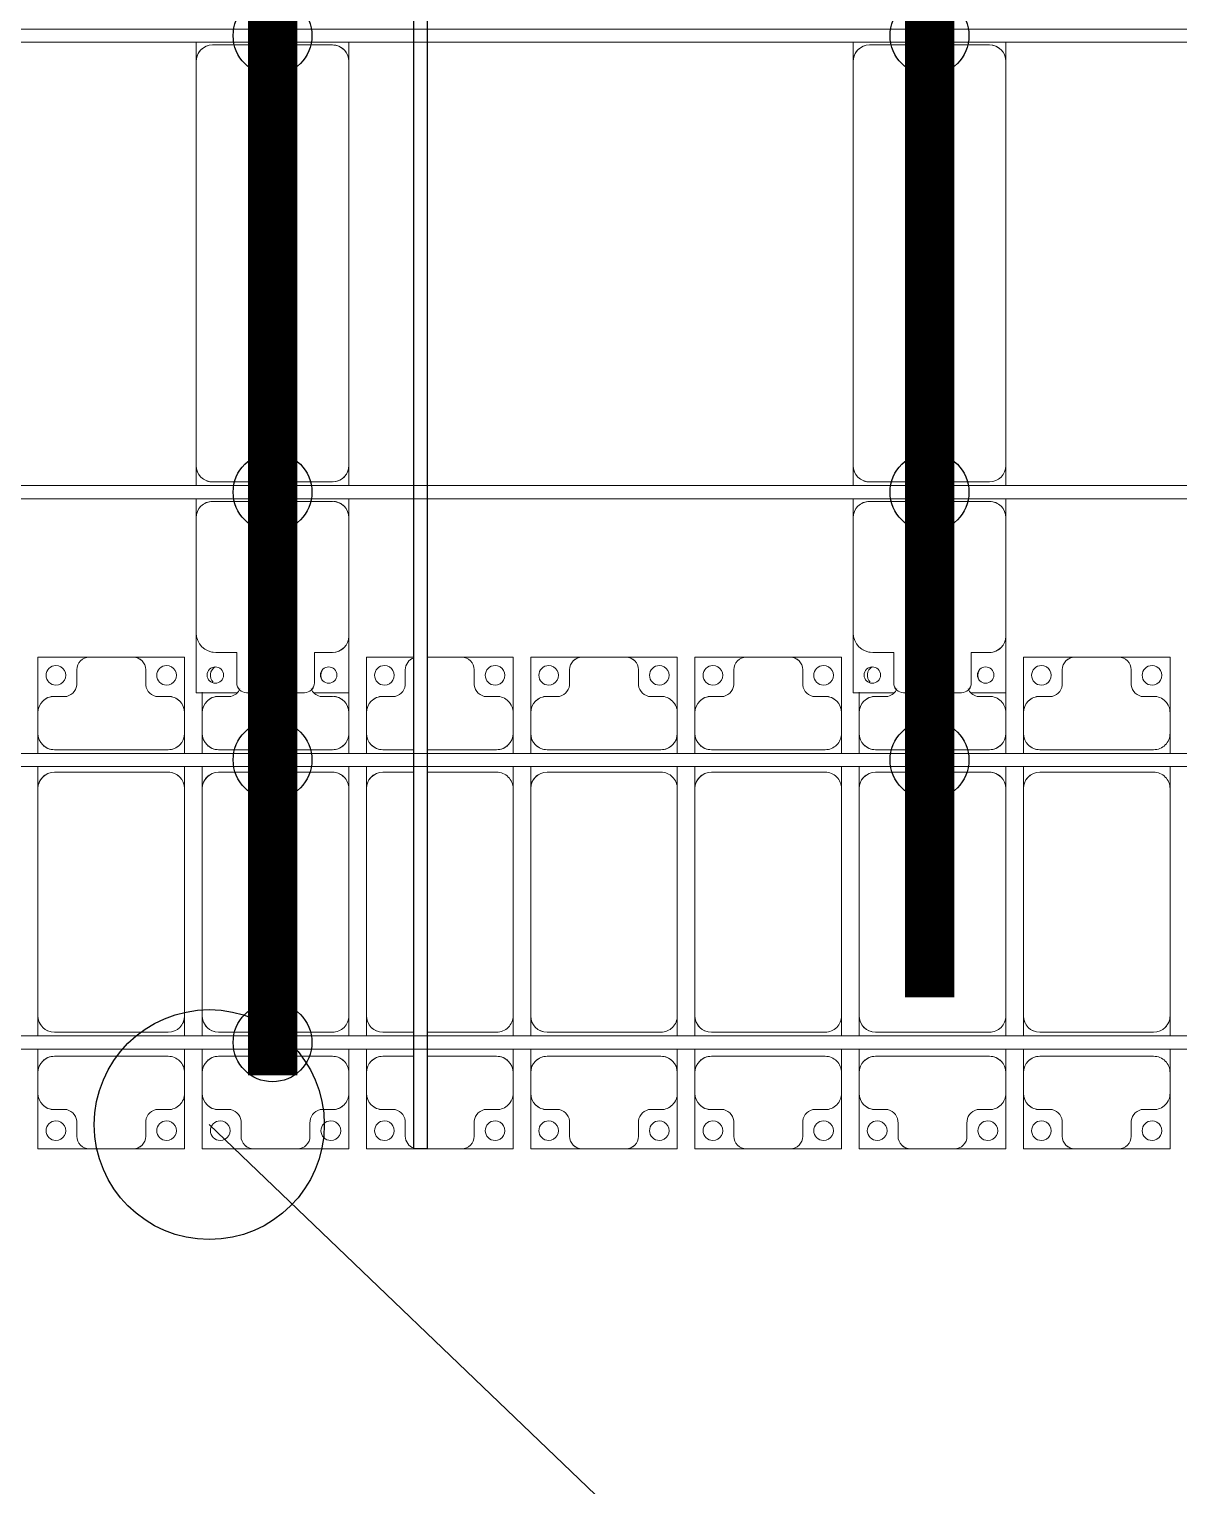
# Model space of a CAD drawing. Header units: millimetres. Extents: x -147246 to 112336, y -213734 to -86506.
# Drawn here: x 1144 to 4644, y -205546 to -201110 of the extents above; entities that cross this region are included whole.
import ezdxf

# ---------------------------------------------------------------- set-up
doc = ezdxf.new("R2010")
doc.units = ezdxf.units.MM
doc.layers.add('A-GENM', color=13, linetype='Continuous', lineweight=9)
doc.layers.add('S-BEAM', color=12, linetype='Continuous', lineweight=9)
for name, color, linetype in [('GC-BICH NEO', 6, 'Continuous'), ('GC-DAY NEO', 5, 'Continuous'), ('GC-HOP 40x60 GIA CUONG', 1, 'Continuous')]:
    doc.layers.add(name, color=color, linetype=linetype)

# ---------------------------------------------------------------- blocks, each defined once
blk = doc.blocks.new('Dai phao do pin - DẢI PHAO ĐỠ PIN-V50-BỐ TRÍ KHUNG KẾT CẤU BÈ PIN 05')
at = {"layer": 'A-GENM', "color": 7}
for p, q in [((-1312.2, 241.6), (-1129.7, 241.6)), ((-1312.2, 116.4), (-1312.2, 241.6)), ((-779.7, 241.6), (-1129.7, 241.6)), ((-779.7, 241.6), (-721.5, 241.6)), ((-681.5, 241.6), (-620.3, 241.6)), ((610.3, 241.6), (-620.3, 241.6)), ((610.3, 241.6), (668.5, 241.6)), ((-1189.7, 181.6), (-1189.7, 118.2)), ((-729.7, -173.4), (-729.7, 191.6)), ((-670.3, 191.6), (-670.3, -173.4)), ((660.3, -173.4), (660.3, 191.6)), ((-1189.7, 118.2), (-1282.2, 118.2)), ((-1312.2, 88.2), (-1312.2, -88.2)), ((-1312.2, -223.4), (-1312.2, -116.4)), ((-1282.2, -118.2), (-1189.7, -118.2)), ((-1189.7, -118.2), (-1189.7, -173.4)), ((-1139.7, -223.4), (-1312.2, -223.4)), ((-1139.7, -223.4), (-779.7, -223.4)), ((-721.5, -223.4), (-779.7, -223.4)), ((-620.3, -223.4), (-681.5, -223.4)), ((-620.3, -223.4), (610.3, -223.4)), ((668.5, -223.4), (610.3, -223.4))]:
    blk.add_line(p, q, dxfattribs=at)
for centre, radius, start, end in [((-1129.7, 181.6), 60, 90, 180), ((-779.7, 191.6), 50, 360, 90), ((-779.7, 191.6), 50, 360, 45), ((-620.3, 191.6), 50, 90, 180), ((-620.3, 191.6), 50, 105, 180), ((610.3, 191.6), 50, 360, 90), ((610.3, 191.6), 50, 15, 90), ((-1258.6, 183.2), 25, 0, 180), ((-1258.6, 183.2), 25, 180, 360), ((-1129.7, 181.6), 60, 150, 180), ((-1282.2, 88.2), 30, 90, 180), ((-1282.2, 88.2), 30, 120, 134.1036), ((-1282.2, -88.2), 30, 180, 270), ((-1282.2, -88.2), 30, 225.8969, 240), ((-1258.6, -161.8), 25, 0, 180), ((-1258.6, -161.8), 25, 180, 0), ((-1139.7, -173.4), 50, 180, 270), ((-779.7, -173.4), 50, 270, 360), ((-620.3, -173.4), 50, 180, 270), ((610.3, -173.4), 50, 270, 360), ((-1139.7, -173.4), 50, 185.1385, 225), ((-779.7, -173.4), 50, 315, 354.8636), ((-620.3, -173.4), 50, 185.1361, 270), ((610.3, -173.4), 50, 285, 354.8701)]:
    blk.add_arc(centre, radius, start, end, dxfattribs=at)
blk = doc.blocks.new('Dai phao do pin - DẢI PHAO ĐỠ PIN-V51-BỐ TRÍ KHUNG KẾT CẤU BÈ PIN 05')
at = {"layer": 'A-GENM', "color": 7}
for p, q in [((-1312.2, 241.6), (-1129.7, 241.6)), ((-1312.2, 116.4), (-1312.2, 241.6)), ((-779.7, 241.6), (-1129.7, 241.6)), ((-779.7, 241.6), (-721.5, 241.6)), ((-681.5, 241.6), (-620.3, 241.6)), ((610.3, 241.6), (-620.3, 241.6)), ((610.3, 241.6), (668.5, 241.6)), ((-1189.7, 181.6), (-1189.7, 118.2)), ((-729.7, -173.4), (-729.7, 191.6)), ((-670.3, 191.6), (-670.3, -173.4)), ((660.3, -173.4), (660.3, 191.6)), ((-1189.7, 118.2), (-1282.2, 118.2)), ((-1312.2, 88.2), (-1312.2, -88.2)), ((-1312.2, -223.4), (-1312.2, -116.4)), ((-1282.2, -118.2), (-1189.7, -118.2)), ((-1189.7, -118.2), (-1189.7, -173.4)), ((-1139.7, -223.4), (-1312.2, -223.4)), ((-1139.7, -223.4), (-779.7, -223.4)), ((-721.5, -223.4), (-779.7, -223.4)), ((-620.3, -223.4), (-681.5, -223.4)), ((-620.3, -223.4), (610.3, -223.4)), ((668.5, -223.4), (610.3, -223.4))]:
    blk.add_line(p, q, dxfattribs=at)
for centre, radius, start, end in [((-1129.7, 181.6), 60, 90, 180), ((-779.7, 191.6), 50, 360, 90), ((-779.7, 191.6), 50, 360, 45), ((-620.3, 191.6), 50, 90, 180), ((-620.3, 191.6), 50, 105, 180), ((610.3, 191.6), 50, 360, 90), ((610.3, 191.6), 50, 15, 90), ((-1258.6, 183.2), 25, 0, 180), ((-1258.6, 183.2), 25, 180, 360), ((-1129.7, 181.6), 60, 150, 180), ((-1282.2, 88.2), 30, 90, 180), ((-1282.2, 88.2), 30, 120, 134.1031), ((-1282.2, -88.2), 30, 180, 270), ((-1282.2, -88.2), 30, 225.8973, 240), ((-1258.6, -161.8), 25, 0, 180), ((-1258.6, -161.8), 25, 180, 0), ((-1139.7, -173.4), 50, 180, 270), ((-1139.7, -173.4), 50, 180, 225), ((-779.7, -173.4), 50, 270, 360), ((-779.7, -173.4), 50, 315, 360), ((-620.3, -173.4), 50, 180, 270), ((-620.3, -173.4), 50, 180, 270), ((610.3, -173.4), 50, 270, 360), ((610.3, -173.4), 50, 285, 360)]:
    blk.add_arc(centre, radius, start, end, dxfattribs=at)
blk = doc.blocks.new('Dai phaodi lai - DẢI PHAO ĐI LẠI-25020-BỐ TRÍ KHUNG KẾT CẤU BÈ PIN 05')
at = {"layer": 'A-GENM', "color": 7}
for p, q in [((97276.8, 748.4), (97433.1, 748.4)), ((97276.8, 579.3), (97276.8, 748.4)), ((97395.1, 710.4), (97395.1, 670.7)), ((97566.9, 748.4), (97433.1, 748.4)), ((97566.9, 748.4), (97723.2, 748.4)), ((97604.9, 670.7), (97604.9, 710.4)), ((97723.2, 748.4), (97723.2, 579.3)), ((98276.8, 748.4), (98421.5, 748.4)), ((98276.8, 579.3), (98276.8, 748.4)), ((98395.1, 710.4), (98395.1, 670.7)), ((98566.9, 748.4), (98461.5, 748.4)), ((98566.9, 748.4), (98723.2, 748.4)), ((98604.9, 670.7), (98604.9, 710.4)), ((98723.2, 748.4), (98723.2, 579.3)), ((98776.8, 748.4), (98933.1, 748.4)), ((98776.8, 579.3), (98776.8, 748.4)), ((98895.1, 710.4), (98895.1, 670.7)), ((99066.9, 748.4), (98933.1, 748.4)), ((99066.9, 748.4), (99223.2, 748.4)), ((99104.9, 670.7), (99104.9, 710.4)), ((99223.2, 748.4), (99223.2, 579.3)), ((99276.8, 748.4), (99433.1, 748.4)), ((99276.8, 579.3), (99276.8, 748.4)), ((99395.1, 710.4), (99395.1, 670.7)), ((99566.9, 748.4), (99433.1, 748.4)), ((99566.9, 748.4), (99723.2, 748.4)), ((99604.9, 670.7), (99604.9, 710.4)), ((99723.2, 748.4), (99723.2, 579.3)), ((100276.8, 748.4), (100433.1, 748.4)), ((100276.8, 579.3), (100276.8, 748.4)), ((100395.1, 710.4), (100395.1, 670.7)), ((100566.9, 748.4), (100433.1, 748.4)), ((100566.9, 748.4), (100723.2, 748.4)), ((100604.9, 670.7), (100604.9, 710.4)), ((100723.2, 748.4), (100723.2, 579.3)), ((97364.3, 629.3), (97326.8, 629.3)), ((97673.2, 629.3), (97635.7, 629.3)), ((97776.8, 579.3), (97776.8, 641.7)), ((97864.3, 629.3), (97826.8, 629.3)), ((98173.2, 629.3), (98135.7, 629.3)), ((98223.2, 640.7), (98223.2, 579.3)), ((98364.3, 629.3), (98326.8, 629.3)), ((98673.2, 629.3), (98635.7, 629.3)), ((98864.3, 629.3), (98826.8, 629.3)), ((99173.2, 629.3), (99135.7, 629.3)), ((99364.3, 629.3), (99326.8, 629.3)), ((99673.2, 629.3), (99635.7, 629.3)), ((99776.8, 579.3), (99776.8, 641.7)), ((99864.3, 629.3), (99826.8, 629.3)), ((100173.2, 629.3), (100135.7, 629.3)), ((100223.2, 640.7), (100223.2, 579.3)), ((100364.3, 629.3), (100326.8, 629.3)), ((100673.2, 629.3), (100635.7, 629.3)), ((97276.8, 579.3), (97276.8, 516.7)), ((97723.2, 516.7), (97723.2, 579.3)), ((97776.8, 579.3), (97776.8, 516.7)), ((98223.2, 516.7), (98223.2, 579.3)), ((98276.8, 579.3), (98276.8, 516.7)), ((98723.2, 516.7), (98723.2, 579.3)), ((98776.8, 579.3), (98776.8, 516.7)), ((99223.2, 516.7), (99223.2, 579.3)), ((99276.8, 579.3), (99276.8, 516.7)), ((99723.2, 516.7), (99723.2, 579.3)), ((99776.8, 579.3), (99776.8, 516.7)), ((100223.2, 516.7), (100223.2, 579.3)), ((100276.8, 579.3), (100276.8, 516.7)), ((100723.2, 516.7), (100723.2, 579.3)), ((97276.8, 455.5), (97276.8, 516.7)), ((97723.2, 516.7), (97723.2, 455.5)), ((97776.8, 455.5), (97776.8, 516.7)), ((98223.2, 516.7), (98223.2, 455.5)), ((98276.8, 455.5), (98276.8, 516.7)), ((98723.2, 516.7), (98723.2, 455.5)), ((98776.8, 455.5), (98776.8, 516.7)), ((99223.2, 516.7), (99223.2, 455.5)), ((99276.8, 455.5), (99276.8, 516.7)), ((99723.2, 516.7), (99723.2, 455.5)), ((99776.8, 455.5), (99776.8, 516.7)), ((100223.2, 516.7), (100223.2, 455.5)), ((100276.8, 455.5), (100276.8, 516.7)), ((100723.2, 516.7), (100723.2, 455.5)), ((97326.8, 466.7), (97673.2, 466.7)), ((97826.8, 466.7), (98173.2, 466.7)), ((98326.8, 466.7), (98421.5, 466.7)), ((98461.5, 466.7), (98673.2, 466.7)), ((98826.8, 466.7), (99173.2, 466.7)), ((99326.8, 466.7), (99673.2, 466.7)), ((99826.8, 466.7), (100173.2, 466.7)), ((100326.8, 466.7), (100673.2, 466.7)), ((97276.8, 348.3), (97276.8, 415.5)), ((97723.2, 415.5), (97723.2, 348.3)), ((97776.8, 348.3), (97776.8, 415.5)), ((98223.2, 415.5), (98223.2, 348.3)), ((98276.8, 348.3), (98276.8, 415.5)), ((98723.2, 415.5), (98723.2, 348.3)), ((98776.8, 348.3), (98776.8, 415.5)), ((99223.2, 415.5), (99223.2, 348.3)), ((99276.8, 348.3), (99276.8, 415.5)), ((99723.2, 415.5), (99723.2, 348.3)), ((99776.8, 348.3), (99776.8, 415.5)), ((100223.2, 415.5), (100223.2, 348.3)), ((100276.8, 348.3), (100276.8, 415.5)), ((100723.2, 415.5), (100723.2, 348.3)), ((97673.2, 398.3), (97326.8, 398.3)), ((98173.2, 398.3), (97826.8, 398.3)), ((98421.5, 398.3), (98326.8, 398.3)), ((98673.2, 398.3), (98461.5, 398.3)), ((99173.2, 398.3), (98826.8, 398.3)), ((99673.2, 398.3), (99326.8, 398.3)), ((100173.2, 398.3), (99826.8, 398.3)), ((100673.2, 398.3), (100326.8, 398.3)), ((97276.8, 348.3), (97276.8, -343.3)), ((97723.2, -343.3), (97723.2, 348.3)), ((97776.8, 348.3), (97776.8, -343.3)), ((98223.2, -343.3), (98223.2, 348.3)), ((98276.8, 348.3), (98276.8, -343.3)), ((98723.2, -343.3), (98723.2, 348.3)), ((98776.8, 348.3), (98776.8, -343.3)), ((99223.2, -343.3), (99223.2, 348.3)), ((99276.8, 348.3), (99276.8, -343.3)), ((99723.2, -343.3), (99723.2, 348.3)), ((99776.8, 348.3), (99776.8, -343.3)), ((100223.2, -343.3), (100223.2, 348.3)), ((100276.8, 348.3), (100276.8, -343.3)), ((100723.2, -343.3), (100723.2, 348.3)), ((97276.8, -404.5), (97276.8, -343.3)), ((97723.2, -343.3), (97723.2, -404.5)), ((97776.8, -404.5), (97776.8, -343.3)), ((98223.2, -343.3), (98223.2, -404.5)), ((98276.8, -404.5), (98276.8, -343.3)), ((98723.2, -343.3), (98723.2, -404.5)), ((98776.8, -404.5), (98776.8, -343.3)), ((99223.2, -343.3), (99223.2, -404.5)), ((99276.8, -404.5), (99276.8, -343.3)), ((99723.2, -343.3), (99723.2, -404.5)), ((99776.8, -404.5), (99776.8, -343.3)), ((100223.2, -343.3), (100223.2, -404.5)), ((100276.8, -404.5), (100276.8, -343.3)), ((100723.2, -343.3), (100723.2, -404.5)), ((97326.8, -393.3), (97673.2, -393.3)), ((97826.8, -393.3), (98173.2, -393.3)), ((98326.8, -393.3), (98421.5, -393.3)), ((98461.5, -393.3), (98673.2, -393.3)), ((98826.8, -393.3), (99173.2, -393.3)), ((99326.8, -393.3), (99673.2, -393.3)), ((99826.8, -393.3), (100173.2, -393.3)), ((100326.8, -393.3), (100673.2, -393.3)), ((97276.8, -516.7), (97276.8, -444.5)), ((97673.2, -466.7), (97326.8, -466.7)), ((97723.2, -444.5), (97723.2, -516.7)), ((97776.8, -516.7), (97776.8, -444.5)), ((98173.2, -466.7), (97826.8, -466.7)), ((98223.2, -444.5), (98223.2, -516.7)), ((98276.8, -516.7), (98276.8, -444.5)), ((98421.5, -466.7), (98326.8, -466.7)), ((98673.2, -466.7), (98461.5, -466.7)), ((98723.2, -444.5), (98723.2, -516.7)), ((98776.8, -516.7), (98776.8, -444.5)), ((99173.2, -466.7), (98826.8, -466.7)), ((99223.2, -444.5), (99223.2, -516.7)), ((99276.8, -516.7), (99276.8, -444.5)), ((99673.2, -466.7), (99326.8, -466.7)), ((99723.2, -444.5), (99723.2, -516.7)), ((99776.8, -516.7), (99776.8, -444.5)), ((100173.2, -466.7), (99826.8, -466.7)), ((100223.2, -444.5), (100223.2, -516.7)), ((100276.8, -516.7), (100276.8, -444.5)), ((100673.2, -466.7), (100326.8, -466.7)), ((100723.2, -444.5), (100723.2, -516.7)), ((97276.8, -516.7), (97276.8, -579.3)), ((97723.2, -579.3), (97723.2, -516.7)), ((97776.8, -516.7), (97776.8, -579.3)), ((98223.2, -579.3), (98223.2, -516.7)), ((98276.8, -516.7), (98276.8, -579.3)), ((98723.2, -579.3), (98723.2, -516.7)), ((98776.8, -516.7), (98776.8, -579.3)), ((99223.2, -579.3), (99223.2, -516.7)), ((99276.8, -516.7), (99276.8, -579.3)), ((99723.2, -579.3), (99723.2, -516.7)), ((99776.8, -516.7), (99776.8, -579.3)), ((100223.2, -579.3), (100223.2, -516.7)), ((100276.8, -516.7), (100276.8, -579.3)), ((100723.2, -579.3), (100723.2, -516.7)), ((97276.8, -748.4), (97276.8, -579.3)), ((97723.2, -579.3), (97723.2, -748.4)), ((97776.8, -748.4), (97776.8, -579.3)), ((98223.2, -579.3), (98223.2, -748.4)), ((98276.8, -748.4), (98276.8, -579.3)), ((98723.2, -579.3), (98723.2, -748.4)), ((98776.8, -748.4), (98776.8, -579.3)), ((99223.2, -579.3), (99223.2, -748.4)), ((99276.8, -748.4), (99276.8, -579.3)), ((99723.2, -579.3), (99723.2, -748.4)), ((99776.8, -748.4), (99776.8, -579.3)), ((100223.2, -579.3), (100223.2, -748.4)), ((100276.8, -748.4), (100276.8, -579.3)), ((100723.2, -579.3), (100723.2, -748.4)), ((97326.8, -629.3), (97364.3, -629.3)), ((97635.7, -629.3), (97673.2, -629.3)), ((97826.8, -629.3), (97864.3, -629.3)), ((98135.7, -629.3), (98173.2, -629.3)), ((98326.8, -629.3), (98364.3, -629.3)), ((98635.7, -629.3), (98673.2, -629.3)), ((98826.8, -629.3), (98864.3, -629.3)), ((99135.7, -629.3), (99173.2, -629.3)), ((99326.8, -629.3), (99364.3, -629.3)), ((99635.7, -629.3), (99673.2, -629.3)), ((99826.8, -629.3), (99864.3, -629.3)), ((100135.7, -629.3), (100173.2, -629.3)), ((100326.8, -629.3), (100364.3, -629.3)), ((100635.7, -629.3), (100673.2, -629.3)), ((97395.1, -670.7), (97395.1, -710.4)), ((97604.9, -710.4), (97604.9, -670.7)), ((97895.1, -670.7), (97895.1, -710.4)), ((98104.9, -710.4), (98104.9, -670.7)), ((98395.1, -670.7), (98395.1, -710.4)), ((98604.9, -710.4), (98604.9, -670.7)), ((98895.1, -670.7), (98895.1, -710.4)), ((99104.9, -710.4), (99104.9, -670.7)), ((99395.1, -670.7), (99395.1, -710.4)), ((99604.9, -710.4), (99604.9, -670.7)), ((99895.1, -670.7), (99895.1, -710.4)), ((100104.9, -710.4), (100104.9, -670.7)), ((100395.1, -670.7), (100395.1, -710.4)), ((100604.9, -710.4), (100604.9, -670.7)), ((97433.1, -748.4), (97276.8, -748.4)), ((97433.1, -748.4), (97566.9, -748.4)), ((97723.2, -748.4), (97566.9, -748.4)), ((97933.1, -748.4), (97776.8, -748.4)), ((97933.1, -748.4), (98066.9, -748.4)), ((98223.2, -748.4), (98066.9, -748.4)), ((98421.5, -748.4), (98276.8, -748.4)), ((98461.5, -748.4), (98566.9, -748.4)), ((98723.2, -748.4), (98566.9, -748.4)), ((98933.1, -748.4), (98776.8, -748.4)), ((98933.1, -748.4), (99066.9, -748.4)), ((99223.2, -748.4), (99066.9, -748.4)), ((99433.1, -748.4), (99276.8, -748.4)), ((99433.1, -748.4), (99566.9, -748.4)), ((99723.2, -748.4), (99566.9, -748.4)), ((99933.1, -748.4), (99776.8, -748.4)), ((99933.1, -748.4), (100066.9, -748.4)), ((100223.2, -748.4), (100066.9, -748.4)), ((100433.1, -748.4), (100276.8, -748.4)), ((100433.1, -748.4), (100566.9, -748.4)), ((100723.2, -748.4), (100566.9, -748.4))]:
    blk.add_line(p, q, dxfattribs=at)
for centre, radius, start, end in [((97331.6, 693.3), 30, 90, 270), ((97331.6, 693.3), 30, 270, 90), ((97433.1, 710.4), 38, 90, 180), ((97433.1, 710.4), 38, 90, 135), ((97566.9, 710.4), 38, 0, 90), ((97566.9, 710.4), 38, 45, 90), ((97668.4, 693.3), 30, 90, 270), ((97668.4, 693.3), 30, 270, 90), ((97831.6, 693.3), 30, 120, 225), ((98331.6, 693.3), 30, 90, 270), ((98331.6, 693.3), 30, 270, 90), ((98433.1, 710.4), 38, 107.8722, 180), ((98433.1, 710.4), 38, 107.8722, 135), ((98566.9, 710.4), 38, 0, 90), ((98566.9, 710.4), 38, 45, 90), ((98668.4, 693.3), 30, 90, 270), ((98668.4, 693.3), 30, 270, 90), ((98831.6, 693.3), 30, 90, 270), ((98831.6, 693.3), 30, 270, 90), ((98933.1, 710.4), 38, 90, 180), ((98933.1, 710.4), 38, 90, 135), ((99066.9, 710.4), 38, 0, 90), ((99066.9, 710.4), 38, 45, 90), ((99168.4, 693.3), 30, 90, 270), ((99168.4, 693.3), 30, 270, 90), ((99331.6, 693.3), 30, 90, 270), ((99331.6, 693.3), 30, 270, 90), ((99433.1, 710.4), 38, 90, 180), ((99433.1, 710.4), 38, 90, 135), ((99566.9, 710.4), 38, 0, 90), ((99566.9, 710.4), 38, 45, 90), ((99668.4, 693.3), 30, 90, 270), ((99668.4, 693.3), 30, 270, 90), ((99831.6, 693.3), 30, 120, 225), ((100331.6, 693.3), 30, 90, 270), ((100331.6, 693.3), 30, 270, 90), ((100433.1, 710.4), 38, 90, 180), ((100433.1, 710.4), 38, 90, 135), ((100566.9, 710.4), 38, 0, 90), ((100566.9, 710.4), 38, 45, 90), ((100668.4, 693.3), 30, 90, 270), ((100668.4, 693.3), 30, 270, 90), ((97355.2, 668.2), 40, 283.1885, 3.5081), ((97644.8, 668.2), 40, 176.4919, 256.8115), ((98168.4, 693.3), 30, 150, 208.7619), ((98355.2, 668.2), 40, 283.1885, 3.5081), ((98644.8, 668.2), 40, 176.4919, 256.8115), ((98855.2, 668.2), 40, 283.1885, 3.5081), ((99144.8, 668.2), 40, 176.4919, 256.8115), ((99355.2, 668.2), 40, 283.1885, 3.5081), ((99644.8, 668.2), 40, 176.4919, 256.8115), ((100168.4, 693.3), 30, 150, 208.7638), ((100355.2, 668.2), 40, 283.1885, 3.5081), ((100644.8, 668.2), 40, 176.4919, 256.8115), ((97326.8, 579.3), 50, 90, 180), ((97326.8, 579.3), 50, 90, 135), ((97673.2, 579.3), 50, 0, 90), ((97673.2, 579.3), 50, 45, 90), ((97826.8, 579.3), 50, 90, 180), ((97826.8, 579.3), 50, 90, 135), ((97855.2, 668.2), 40, 283.1885, 336.1015), ((98144.8, 668.2), 40, 203.8983, 256.8115), ((98173.2, 579.3), 50, 0, 90), ((98173.2, 579.3), 50, 45, 84.6496), ((98326.8, 579.3), 50, 90, 180), ((98326.8, 579.3), 50, 90, 135), ((98673.2, 579.3), 50, 360, 90), ((98673.2, 579.3), 50, 45, 90), ((98826.8, 579.3), 50, 90, 180), ((98826.8, 579.3), 50, 90, 135), ((99173.2, 579.3), 50, 360, 90), ((99173.2, 579.3), 50, 45, 90), ((99326.8, 579.3), 50, 90, 180), ((99326.8, 579.3), 50, 90, 135), ((99673.2, 579.3), 50, 0, 90), ((99673.2, 579.3), 50, 45, 90), ((99826.8, 579.3), 50, 90, 180), ((99826.8, 579.3), 50, 90, 135), ((99855.2, 668.2), 40, 283.1885, 336.101), ((100144.8, 668.2), 40, 203.8988, 256.8115), ((100173.2, 579.3), 50, 360, 90), ((100173.2, 579.3), 50, 45, 90), ((100326.8, 579.3), 50, 90, 180), ((100326.8, 579.3), 50, 90, 135), ((100673.2, 579.3), 50, 360, 90), ((100673.2, 579.3), 50, 45, 90), ((97326.8, 516.7), 50, 180, 270), ((97673.2, 516.7), 50, 270, 360), ((97826.8, 516.7), 50, 180, 270), ((98173.2, 516.7), 50, 270, 0), ((98326.8, 516.7), 50, 180, 270), ((98673.2, 516.7), 50, 270, 360), ((98826.8, 516.7), 50, 180, 270), ((99173.2, 516.7), 50, 270, 360), ((99326.8, 516.7), 50, 180, 270), ((99673.2, 516.7), 50, 270, 0), ((99826.8, 516.7), 50, 180, 270), ((100173.2, 516.7), 50, 270, 360), ((100326.8, 516.7), 50, 180, 270), ((100673.2, 516.7), 50, 270, 0), ((97326.8, 516.7), 50, 225, 270), ((97673.2, 516.7), 50, 270, 315), ((97826.8, 516.7), 50, 225, 270), ((98173.2, 516.7), 50, 275.3512, 315), ((98326.8, 516.7), 50, 225, 270), ((98673.2, 516.7), 50, 270, 315), ((98826.8, 516.7), 50, 225, 270), ((99173.2, 516.7), 50, 270, 315), ((99326.8, 516.7), 50, 225, 270), ((99673.2, 516.7), 50, 270, 315), ((99826.8, 516.7), 50, 225, 270), ((100173.2, 516.7), 50, 270, 315), ((100326.8, 516.7), 50, 225, 270), ((100673.2, 516.7), 50, 270, 315), ((97326.8, 348.3), 50, 90, 180), ((97326.8, 348.3), 50, 120, 165), ((97673.2, 348.3), 50, 0, 90), ((97673.2, 348.3), 50, 45, 90), ((97826.8, 348.3), 50, 90, 180), ((97826.8, 348.3), 50, 120, 165), ((98173.2, 348.3), 50, 360, 90), ((98173.2, 348.3), 50, 45, 84.6485), ((98326.8, 348.3), 50, 90, 180), ((98326.8, 348.3), 50, 120, 165), ((98673.2, 348.3), 50, 360, 90), ((98673.2, 348.3), 50, 45, 90), ((98826.8, 348.3), 50, 90, 180), ((98826.8, 348.3), 50, 120, 165), ((99173.2, 348.3), 50, 360, 90), ((99173.2, 348.3), 50, 45, 90), ((99326.8, 348.3), 50, 90, 180), ((99326.8, 348.3), 50, 120, 165), ((99673.2, 348.3), 50, 360, 90), ((99673.2, 348.3), 50, 45, 90), ((99826.8, 348.3), 50, 90, 180), ((99826.8, 348.3), 50, 120, 165), ((100173.2, 348.3), 50, 0, 90), ((100173.2, 348.3), 50, 45, 90), ((100326.8, 348.3), 50, 90, 180), ((100326.8, 348.3), 50, 120, 165), ((100673.2, 348.3), 50, 360, 90), ((100673.2, 348.3), 50, 45, 90), ((97326.8, -343.3), 50, 180, 270), ((97326.8, -343.3), 50, 180, 255), ((97673.2, -343.3), 50, 270, 360), ((97673.2, -343.3), 50, 315, 0), ((97826.8, -343.3), 50, 180, 270), ((97826.8, -343.3), 50, 180, 255), ((98173.2, -343.3), 50, 270, 0), ((98173.2, -343.3), 50, 315, 0), ((98326.8, -343.3), 50, 180, 270), ((98326.8, -343.3), 50, 180, 255), ((98673.2, -343.3), 50, 270, 0), ((98673.2, -343.3), 50, 315, 0), ((98826.8, -343.3), 50, 180, 270), ((98826.8, -343.3), 50, 180, 253.0495), ((99173.2, -343.3), 50, 270, 0), ((99173.2, -343.3), 50, 315, 0), ((99326.8, -343.3), 50, 180, 270), ((99326.8, -343.3), 50, 180, 255), ((99673.2, -343.3), 50, 270, 0), ((99673.2, -343.3), 50, 315, 0), ((99826.8, -343.3), 50, 180, 270), ((99826.8, -343.3), 50, 180, 255), ((100173.2, -343.3), 50, 270, 0), ((100173.2, -343.3), 50, 315, 0), ((100326.8, -343.3), 50, 180, 270), ((100326.8, -343.3), 50, 180, 255), ((100673.2, -343.3), 50, 270, 360), ((100673.2, -343.3), 50, 315, 0), ((97326.8, -516.7), 50, 90, 180), ((97326.8, -516.7), 50, 90, 135), ((97673.2, -516.7), 50, 360, 90), ((97673.2, -516.7), 50, 45, 90), ((97826.8, -516.7), 50, 90, 180), ((97826.8, -516.7), 50, 90, 135), ((98173.2, -516.7), 50, 360, 90), ((98173.2, -516.7), 50, 45, 84.6445), ((98326.8, -516.7), 50, 90, 180), ((98326.8, -516.7), 50, 90, 135), ((98673.2, -516.7), 50, 0, 90), ((98673.2, -516.7), 50, 45, 90), ((98826.8, -516.7), 50, 90, 180), ((98826.8, -516.7), 50, 90, 135), ((99173.2, -516.7), 50, 0, 90), ((99173.2, -516.7), 50, 45, 90), ((99326.8, -516.7), 50, 90, 180), ((99326.8, -516.7), 50, 90, 135), ((99673.2, -516.7), 50, 360, 90), ((99673.2, -516.7), 50, 45, 90), ((99826.8, -516.7), 50, 90, 180), ((99826.8, -516.7), 50, 90, 135), ((100173.2, -516.7), 50, 0, 90), ((100173.2, -516.7), 50, 45, 90), ((100326.8, -516.7), 50, 90, 180), ((100326.8, -516.7), 50, 90, 135), ((100673.2, -516.7), 50, 360, 90), ((100673.2, -516.7), 50, 45, 90), ((97326.8, -579.3), 50, 180, 270), ((97326.8, -579.3), 50, 225, 270), ((97673.2, -579.3), 50, 270, 0), ((97673.2, -579.3), 50, 270, 315), ((97826.8, -579.3), 50, 180, 270), ((97826.8, -579.3), 50, 225, 270), ((98173.2, -579.3), 50, 270, 0), ((98173.2, -579.3), 50, 275.3562, 315), ((98326.8, -579.3), 50, 180, 270), ((98326.8, -579.3), 50, 225, 270), ((98673.2, -579.3), 50, 270, 0), ((98673.2, -579.3), 50, 270, 315), ((98826.8, -579.3), 50, 180, 270), ((98826.8, -579.3), 50, 225, 270), ((99173.2, -579.3), 50, 270, 0), ((99173.2, -579.3), 50, 270, 315), ((99326.8, -579.3), 50, 180, 270), ((99326.8, -579.3), 50, 225, 270), ((99673.2, -579.3), 50, 270, 0), ((99673.2, -579.3), 50, 270, 315), ((99826.8, -579.3), 50, 180, 270), ((99826.8, -579.3), 50, 225, 270), ((100173.2, -579.3), 50, 270, 0), ((100173.2, -579.3), 50, 270, 315), ((100326.8, -579.3), 50, 180, 270), ((100326.8, -579.3), 50, 225, 270), ((100673.2, -579.3), 50, 270, 0), ((100673.2, -579.3), 50, 270, 315), ((97331.6, -693.3), 30, 90, 270), ((97331.6, -693.3), 30, 270, 90), ((97355.2, -668.2), 40, 356.4919, 76.8115), ((97644.8, -668.2), 40, 103.1885, 183.5081), ((97668.4, -693.3), 30, 90, 270), ((97668.4, -693.3), 30, 270, 90), ((97831.6, -693.3), 30, 90, 270), ((97831.6, -693.3), 30, 270, 90), ((97855.2, -668.2), 40, 356.4919, 76.8115), ((98144.8, -668.2), 40, 103.1885, 183.5081), ((98168.4, -693.3), 30, 90, 270), ((98168.4, -693.3), 30, 270, 90), ((98331.6, -693.3), 30, 90, 270), ((98331.6, -693.3), 30, 270, 90), ((98355.2, -668.2), 40, 356.4919, 76.8115), ((98644.8, -668.2), 40, 103.1885, 183.5081), ((98668.4, -693.3), 30, 90, 270), ((98668.4, -693.3), 30, 270, 90), ((98831.6, -693.3), 30, 90, 270), ((98831.6, -693.3), 30, 270, 90), ((98855.2, -668.2), 40, 356.4919, 76.8115), ((99144.8, -668.2), 40, 103.1885, 183.5081), ((99168.4, -693.3), 30, 90, 270), ((99168.4, -693.3), 30, 270, 90), ((99331.6, -693.3), 30, 90, 270), ((99331.6, -693.3), 30, 270, 90), ((99355.2, -668.2), 40, 356.4919, 76.8115), ((99644.8, -668.2), 40, 103.1885, 183.5081), ((99668.4, -693.3), 30, 90, 270), ((99668.4, -693.3), 30, 270, 90), ((99831.6, -693.3), 30, 90, 270), ((99831.6, -693.3), 30, 270, 90), ((99855.2, -668.2), 40, 356.4919, 76.8115), ((100144.8, -668.2), 40, 103.1885, 183.5081), ((100168.4, -693.3), 30, 90, 270), ((100168.4, -693.3), 30, 270, 90), ((100331.6, -693.3), 30, 90, 270), ((100331.6, -693.3), 30, 270, 90), ((100355.2, -668.2), 40, 356.4919, 76.8115), ((100644.8, -668.2), 40, 103.1885, 183.5081), ((100668.4, -693.3), 30, 90, 270), ((100668.4, -693.3), 30, 270, 90), ((97433.1, -710.4), 38, 180, 270), ((97433.1, -710.4), 38, 225, 270), ((97566.9, -710.4), 38, 270, 360), ((97566.9, -710.4), 38, 270, 315), ((97933.1, -710.4), 38, 180, 270), ((97933.1, -710.4), 38, 225, 270), ((98066.9, -710.4), 38, 270, 0), ((98066.9, -710.4), 38, 270, 315), ((98433.1, -710.4), 38, 180, 252.1278), ((98433.1, -710.4), 38, 225, 252.1278), ((98566.9, -710.4), 38, 270, 0), ((98566.9, -710.4), 38, 270, 315), ((98933.1, -710.4), 38, 180, 270), ((98933.1, -710.4), 38, 225, 270), ((99066.9, -710.4), 38, 270, 360), ((99066.9, -710.4), 38, 270, 315), ((99433.1, -710.4), 38, 180, 270), ((99433.1, -710.4), 38, 225, 270), ((99566.9, -710.4), 38, 270, 0), ((99566.9, -710.4), 38, 270, 315), ((99933.1, -710.4), 38, 180, 270), ((99933.1, -710.4), 38, 225, 270), ((100066.9, -710.4), 38, 270, 0), ((100066.9, -710.4), 38, 270, 315), ((100433.1, -710.4), 38, 180, 270), ((100433.1, -710.4), 38, 225, 270), ((100566.9, -710.4), 38, 270, 360), ((100566.9, -710.4), 38, 270, 315)]:
    blk.add_arc(centre, radius, start, end, dxfattribs=at)
blk = doc.blocks.new('Dầm C52 - Dầm C52-18923-BỐ TRÍ KHUNG KẾT CẤU BÈ PIN 05')
at = {"layer": 'S-BEAM', "color": 1}
for p, q in [((-52556.1, 20), (52556.1, 20)), ((52556.1, -20), (-52556.1, -20))]:
    blk.add_line(p, q, dxfattribs=at)
blk = doc.blocks.new('Dầm C52 - Hộp 40x60-25906-BỐ TRÍ KHUNG KẾT CẤU BÈ PIN 05')
at = {"layer": 'S-BEAM', "color": 3, "lineweight": 25}
for p, q in [((-55977.2, 20), (55977.2, 20)), ((55977.2, 20), (55977.2, -20)), ((55977.2, -20), (-55977.2, -20))]:
    blk.add_line(p, q, dxfattribs=at)
blk = doc.blocks.new('HOBANMONG_BEPIN 5_rvt-1-BỐ TRÍ KHUNG KẾT CẤU BÈ PIN 05')
at = {"layer": 'A-GENM', "color": 3, "lineweight": 25}
for name, p, rotation in [('Dai phao do pin - DẢI PHAO ĐỠ PIN-V50-BỐ TRÍ KHUNG KẾT CẤU BÈ PIN 05', (1894.1, -201818.3), 89.99977101252024), ('Dai phao do pin - DẢI PHAO ĐỠ PIN-V51-BỐ TRÍ KHUNG KẾT CẤU BÈ PIN 05', (3894.1, -201818.3), 89.99977101252024), ('Dai phaodi lai - DẢI PHAO ĐI LẠI-25020-BỐ TRÍ KHUNG KẾT CẤU BÈ PIN 05', (-96105.9, -203770.5), 359.9997710135151)]:
    blk.add_blockref(name, p, dxfattribs=dict(at, rotation=rotation))
at = {"layer": 'S-BEAM', "color": 3, "lineweight": 25}
for name, p, rotation in [('Dầm C52 - Hộp 40x60-25906-BỐ TRÍ KHUNG KẾT CẤU BÈ PIN 05', (2335.8, -148542.1), 269.9997710125197), ('Dầm C52 - Dầm C52-18923-BỐ TRÍ KHUNG KẾT CẤU BÈ PIN 05', (-44162.1, -201129.7), 179.9997710135151), ('Dầm C52 - Dầm C52-18923-BỐ TRÍ KHUNG KẾT CẤU BÈ PIN 05', (-44162.1, -202519.7), 179.9997710135151), ('Dầm C52 - Dầm C52-18923-BỐ TRÍ KHUNG KẾT CẤU BÈ PIN 05', (-44162.1, -203335.3), 179.9997710135151), ('Dầm C52 - Dầm C52-18923-BỐ TRÍ KHUNG KẾT CẤU BÈ PIN 05', (-44162.1, -204195.3), 179.9997710135151)]:
    blk.add_blockref(name, p, dxfattribs=dict(at, rotation=rotation))

msp = doc.modelspace()

# ---------------------------------------------------------------- linework, layer by layer
at = {"layer": 'GC-BICH NEO'}
msp.add_circle((1692.5, -204445.7), 350, dxfattribs=at)
at = {"layer": 'GC-DAY NEO'}
msp.add_line((1692.5, -204445.7), (7467.7, -209981.7), dxfattribs=at)
at = {"layer": 'GC-HOP 40x60 GIA CUONG', "const_width": 150}
for points in [[(3885.1, -204058.2), (3885.1, -189058.2)], [(1885.1, -204295.3), (1885.1, -189295.3)]]:
    msp.add_lwpolyline(points, dxfattribs=at)
at = {"layer": 'GC-HOP 40x60 GIA CUONG'}
for centre in [(1885.1, -201129.7), (3885.1, -201129.7), (1885.1, -202519.7), (3885.1, -202519.7), (1885.1, -203335.3), (3885.1, -203335.3), (1885.1, -204195.3)]:
    msp.add_circle(centre, 120, dxfattribs=at)

# ---------------------------------------------------------------- block references
at = {"lineweight": 5}
msp.add_blockref('HOBANMONG_BEPIN 5_rvt-1-BỐ TRÍ KHUNG KẾT CẤU BÈ PIN 05', (0, 0), dxfattribs=at)

doc.saveas('drawing.dxf')
